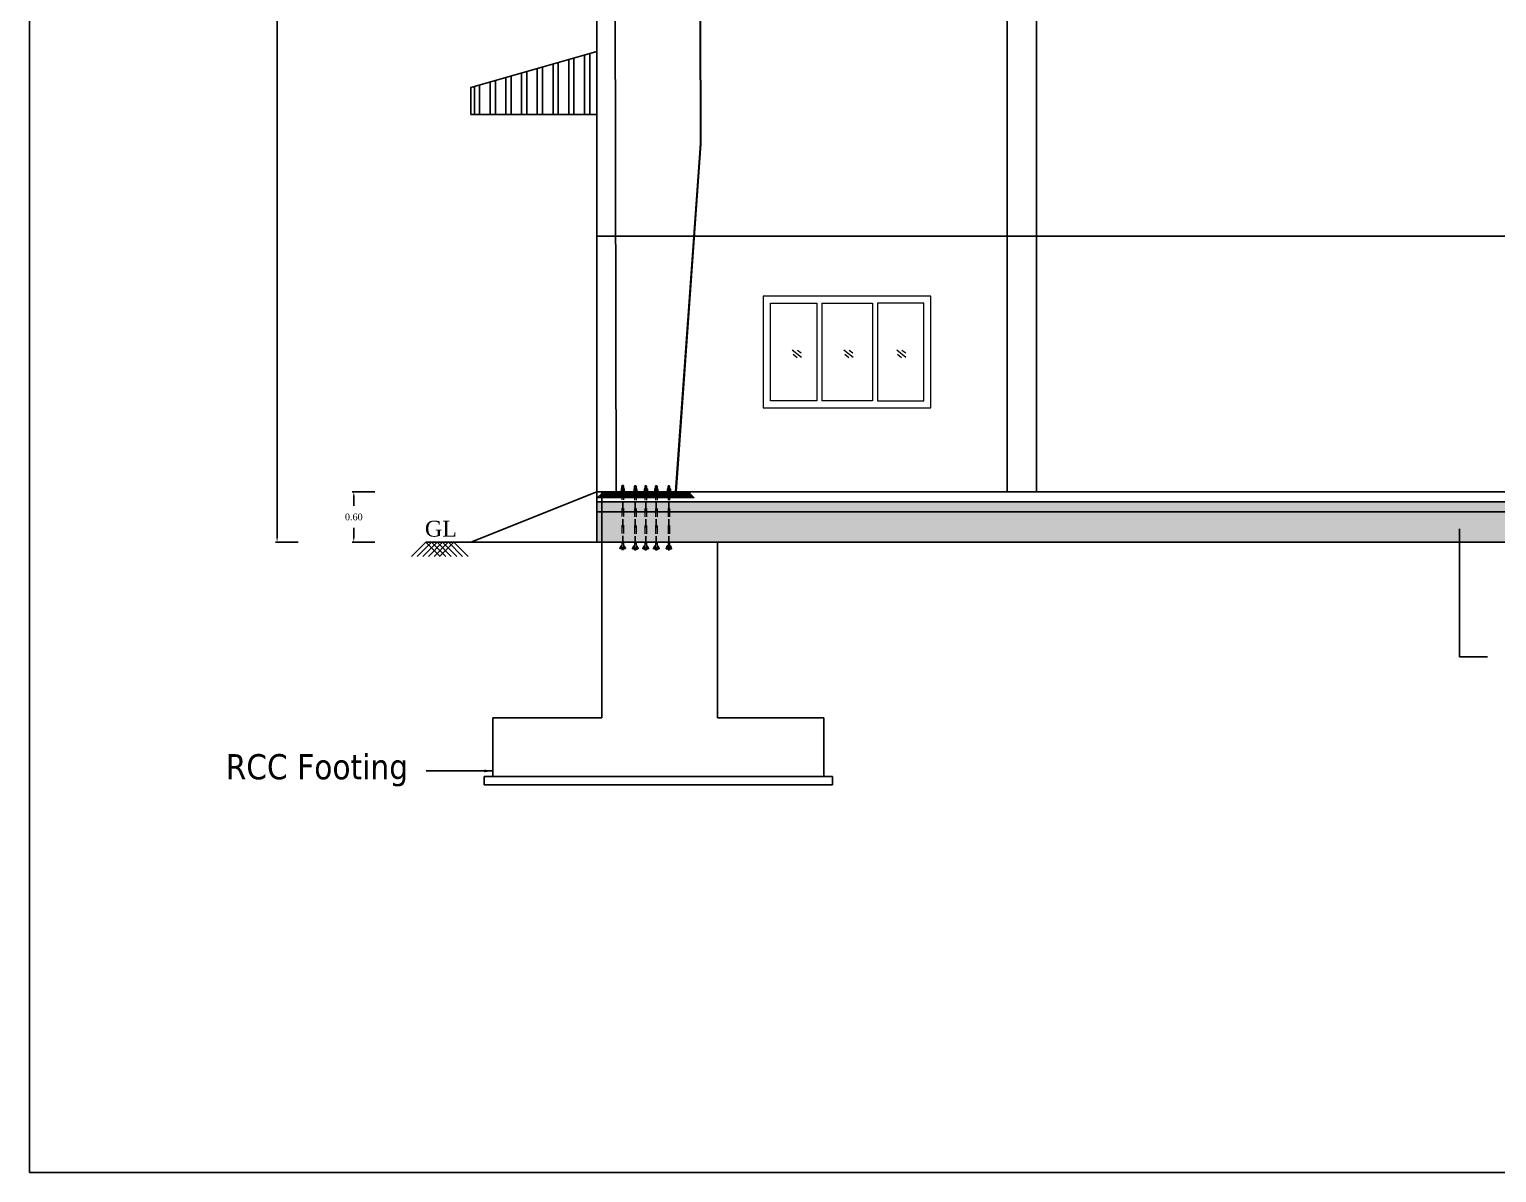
# Model space of a CAD drawing. Header units: metres. Extents: x 31037 to 31490, y -4422 to -3483.
# Drawn here: x 31162.57 to 31180.07, y -4421.54 to -4407.9 of the extents above; entities that cross this region are included whole.
import ezdxf

# ---------------------------------------------------------------- set-up
doc = ezdxf.new("R2010")
doc.units = ezdxf.units.M
doc.header["$LTSCALE"] = 30
doc.header["$MEASUREMENT"] = 0
doc.header["$PDMODE"] = 34
for name, pattern in [('CENTER', [2, 1.25, -0.25, 0.25, -0.25]), ('DASHDOT', [1, 0.5, -0.25, 0, -0.25]), ('HIDDEN', [0.375, 0.25, -0.125])]:
    doc.linetypes.add(name, pattern=pattern)
doc.layers.get('0').update_dxf_attribs({"color": 30, "lineweight": 40})
for name, color, linetype in [('3CON', 3, 'Continuous'), ('BLK_1_HT_OF_BLDG', 5, 'Continuous'), ('BLK_1_PLINTH_HEIGHT', 7, 'Continuous'), ('CEN-LI', 7, 'CENTER'), ('HATCH', 252, 'Continuous'), ('JSC-15O-Gusset Plt', 4, 'Continuous'), ('JSC-15O-Stiffener Plate', 4, 'Continuous'), ('JSC-1A-Thin', 254, 'Continuous'), ('JSC-B-Main Wall', 20, 'Continuous'), ('JSC-D-Hidden', 209, 'HIDDEN'), ('JSC-G-Grid Line', 250, 'DASHDOT'), ('JSC-H-Dimension', 251, 'Continuous'), ('JSC-U-Steel', 21, 'Continuous')]:
    doc.layers.add(name, color=color, linetype=linetype)
for name, color, linetype, lineweight in [('DIM', 5, 'Continuous', 25), ('HAT', 8, 'Continuous', 18), ('JSC-13M-Arrow', 250, 'Continuous', 20), ('JSC-4D-Bolt', 240, 'Continuous', 18), ('JSC-J-Grouting', 9, 'Continuous', 20), ('JSC-K-Text 2', 7, 'Continuous', 20), ('JSC-S-Joinerys', 126, 'Continuous', 18), ('TEXT', 11, 'Continuous', 30)]:
    doc.layers.add(name, color=color, linetype=linetype, lineweight=lineweight)
doc.styles.add('DIM', font='times.ttf')
doc.styles.add('JSC-Tahoma', font='tahoma.ttf')
doc.styles.add('RAM', font='dutchi.ttf')
doc.styles.add('ROMANS', font='stylu.ttf', dxfattribs={"width": 0.75})
doc.styles.get("Standard").update_dxf_attribs({"font": 'times.ttf', "height": 0.05})
doc.dimstyles.new('Standard$0', dxfattribs={"dimtxt": 0.08, "dimasz": 0.05, "dimexe": 0.02, "dimexo": 0.05, "dimgap": 0.09, "dimtad": 0, "dimtih": 1, "dimtoh": 1, "dimzin": 0, "dimdsep": 46, "dimtxsty": 'Standard', "dimcen": 0.09, "dimclrd": 7, "dimclre": 7, "dimclrt": 7, "dimadec": 0, "dimazin": 0, "dimtfac": 1, "dimtofl": 0, "dimtmove": 0, "dimatfit": 3, "dimfxl": 0, "dimtolj": 1, "dimtzin": 0, "dimarcsym": 0})
doc.dimstyles.new('STANDARD$7', dxfattribs={"dimtxt": 0.18, "dimasz": 7, "dimexe": 0.18, "dimexo": 0.0625, "dimgap": 0.09, "dimtad": 0, "dimtih": 1, "dimtoh": 1, "dimdec": 3, "dimzin": 0, "dimdsep": 46, "dimtxsty": 'ROMANS', "dimcen": 0.09, "dimclrd": 3, "dimclrt": 2, "dimaunit": 1, "dimadec": 0, "dimazin": 0, "dimtfac": 1, "dimtdec": 3, "dimtofl": 0, "dimtmove": 2, "dimatfit": 3, "dimfxl": 0, "dimtolj": 1, "dimtzin": 0, "dimarcsym": 0})

# ---------------------------------------------------------------- blocks, each defined once
blk = doc.blocks.new('1500')
at = {"layer": 'JSC-S-Joinerys'}
for p, q in [((270, 1125, 0), (270, 75, 0)), ((326, 1125, 0), (326, 75, 0)), ((-632, 540), (-533, 621)), ((-629, 587), (-589, 617)), ((-586, 538), (-543, 572)), ((-65, 540), (33, 621)), ((-62, 587), (-23, 617)), ((-19, 538), (24, 572)), ((490, 540), (589, 621)), ((493, 587), (533, 617)), ((536, 538), (579, 572))]:
    blk.add_line(p, q, dxfattribs=at)
for points in [[(900, 0), (-900, 0), (-900, 1200), (900, 1200)], [(-328, 75), (-825, 75), (-825, 1125), (-328, 1125)]]:
    blk.add_lwpolyline(points, close=True, dxfattribs=at)
for points in [[(270, 1125), (-273, 1125), (-273, 75), (270, 75)], [(326, 75), (820, 75), (820, 1125), (326, 1125)]]:
    blk.add_lwpolyline(points, dxfattribs=at)
blk = doc.blocks.new('A$C3B5A2755')
at = {"layer": 'HATCH'}
h = blk.add_hatch(dxfattribs=at)
h.set_pattern_fill('ANSI31', color=256, scale=1.234568, style=0)
h.set_pattern_definition([(135, (210166.25586, 97573.51897), (0.10912141685, 0.10912141685), [])])
h.paths.add_polyline_path([(16, -700), (16, -705), (11, -705)])
h = blk.add_hatch(dxfattribs=at)
h.set_pattern_fill('ANSI31', color=256, scale=1.234568, style=0)
h.set_pattern_definition([(225, (210166.25586, -98991.59917), (0.10912141685, -0.10912141685), [])])
h.paths.add_polyline_path([(16, -718), (16, -713), (11, -713)])
h = blk.add_hatch(dxfattribs=at)
h.set_pattern_fill('ANSI31', color=256, scale=1.234568, style=0)
h.set_pattern_definition([(45, (-210114.404, 97573.51897), (-0.10912141685, 0.10912141685), [])])
h.paths.add_polyline_path([(36, -700), (36, -705), (41, -705)])
h = blk.add_hatch(dxfattribs=at)
h.set_pattern_fill('ANSI31', color=256, scale=1.234568, style=0)
h.set_pattern_definition([(315, (-210114.404, -98991.59917), (-0.10912141685, -0.10912141685), [])])
h.paths.add_polyline_path([(36, -718), (36, -713), (41, -713)])
for p, q in [((16, -700), (11, -705)), ((16, -718), (11, -713)), ((36, -700), (41, -705)), ((36, -718), (41, -713))]:
    blk.add_line(p, q, dxfattribs=at)
at = {"layer": 'JSC-15O-Stiffener Plate', "linetype": 'HIDDEN'}
for p, q in [((7, -677), (-5, -705)), ((7, -677), (16, -677)), ((16, -705), (36, -705)), ((16, -713), (36, -713)), ((45, -677), (36, -677)), ((45, -677), (57, -705))]:
    blk.add_line(p, q, dxfattribs=at)
for points in [[(16, -713), (-9, -713), (-9, -705), (16, -705)], [(36, -705), (61, -705), (61, -713), (36, -713)]]:
    blk.add_lwpolyline(points, dxfattribs=at)
at = {"layer": 'JSC-4D-Bolt'}
for p, q in [((6, 36), (6, 6)), ((26, 39), (11, 39)), ((26, 23), (11, 23)), ((26, 23), (11, 23)), ((26, 3), (11, 3)), ((18, 73), (16, 72)), ((16, 72), (36, 72)), ((16, 72), (16, 0)), ((34, 73), (18, 73)), ((26, 39), (41, 39)), ((26, 23), (41, 23)), ((26, 23), (41, 23)), ((26, 23), (41, 23)), ((26, 3), (41, 3)), ((26, 3), (41, 3)), ((36, 72), (34, 73)), ((36, 72), (36, 0)), ((36, 39), (36, 23)), ((36, 23), (36, 3)), ((46, 36), (46, 6))]:
    blk.add_line(p, q, dxfattribs=at)
at = {"layer": 'JSC-4D-Bolt', "linetype": 'HIDDEN'}
for p, q in [((16, 0), (16, -725)), ((36, 0), (36, -725)), ((16, -725), (36, -725))]:
    blk.add_line(p, q, dxfattribs=at)
at = {"layer": 'JSC-4D-Bolt'}
blk.add_lwpolyline([(0, 3), (52, 3), (52, 0), (0, 0)], close=True, dxfattribs=at)
for centre, radius, start, end in [((11, 33), 5.93, 33.6264, 146.3736), ((11, 29), 5.93, 213.6264, 326.3736), ((11, 17), 5.93, 33.6264, 146.3736), ((11, 9), 5.93, 213.6264, 326.3736), ((26, 19), 19.8, 60, 120), ((26, 43), 19.8, 240, 300), ((26, 3), 19.8, 60, 120), ((26, 23), 19.8, 240, 300), ((41, 33), 5.93, 33.6264, 146.3736), ((41, 29), 5.93, 213.6264, 326.3736), ((41, 17), 5.93, 33.6264, 146.3736), ((41, 9), 5.93, 213.6264, 326.3736)]:
    blk.add_arc(centre, radius, start, end, dxfattribs=at)
at = {"layer": 'JSC-D-Hidden'}
for p, q in [((17, 72), (17, -55)), ((35, 72), (35, -55)), ((16, -55), (36, -55))]:
    blk.add_line(p, q, dxfattribs=at)
at = {"layer": 'JSC-G-Grid Line'}
blk.add_line((26, 75), (26, -725), dxfattribs=at)
blk = doc.blocks.new('*D101')
at = {"layer": 'BLK_1_HT_OF_BLDG', "color": 5, "lineweight": -2}
for p, q in [((31165.777, -4398.418), (31165.507, -4398.418)), ((31165.527, -4398.468), (31165.527, -4406.087)), ((31165.527, -4413.968), (31165.527, -4406.349)), ((31165.777, -4414.018), (31165.507, -4414.018))]:
    blk.add_line(p, q, dxfattribs=at)
at = {"layer": 'BLK_1_HT_OF_BLDG', "color": 5, "lineweight": 30}
for points in [[(31165.519, -4398.468), (31165.536, -4398.468), (31165.527, -4398.418)], [(31165.519, -4413.968), (31165.536, -4413.968), (31165.527, -4414.018)]]:
    blk.add_solid(points, dxfattribs=at)
at = {"layer": 'Defpoints', "color": 0, "lineweight": 30}
for p in [(31195.409, -4398.418), (31165.527, -4414.018), (31195.409, -4414.018)]:
    blk.add_point(p, dxfattribs=at)
at = {"layer": 'BLK_1_HT_OF_BLDG', "color": 5, "lineweight": 0, "insert": (31165.527, -4406.218), "char_height": 0.08, "attachment_point": 5}
blk.add_mtext('\\A1;15.60', dxfattribs=at)
blk = doc.blocks.new('*D102')
at = {"layer": 'BLK_1_PLINTH_HEIGHT', "color": 7, "lineweight": -2}
for p, q in [((31166.692, -4413.418), (31166.422, -4413.418)), ((31166.442, -4413.468), (31166.442, -4413.587)), ((31166.442, -4413.968), (31166.442, -4413.849)), ((31166.692, -4414.018), (31166.422, -4414.018))]:
    blk.add_line(p, q, dxfattribs=at)
at = {"layer": 'BLK_1_PLINTH_HEIGHT', "color": 7, "lineweight": 30}
for points in [[(31166.433, -4413.468), (31166.45, -4413.468), (31166.442, -4413.418)], [(31166.433, -4413.968), (31166.45, -4413.968), (31166.442, -4414.018)]]:
    blk.add_solid(points, dxfattribs=at)
at = {"layer": 'Defpoints', "color": 0, "lineweight": 30}
for p in [(31166.442, -4413.418), (31173.597, -4413.418), (31173.597, -4414.018)]:
    blk.add_point(p, dxfattribs=at)
at = {"layer": 'BLK_1_PLINTH_HEIGHT', "color": 7, "lineweight": 0, "insert": (31166.442, -4413.718), "char_height": 0.08, "attachment_point": 5}
blk.add_mtext('\\A1;0.60', dxfattribs=at)

msp = doc.modelspace()

# ---------------------------------------------------------------- hatches: boundary and pattern name
at = {"layer": 'HAT', "lineweight": 25, "ltscale": 0.01}
h = msp.add_hatch(dxfattribs=at)
h.set_pattern_fill('ANSI32', color=0, scale=0.499991, angle=45)
h.set_pattern_definition([(90, (15849.95461, -472.28354), (-0.1874967867, 0), []), (90, (15850.01711, -472.22104), (-0.1874967867, 0), [])])
h.paths.add_polyline_path([(31169.33861, -4408.91783), (31169.33861, -4408.16784), (31167.83861, -4408.59533), (31167.83861, -4408.91783)])
at = {"layer": 'HAT', "lineweight": 25}
h = msp.add_hatch(dxfattribs=at)
h.set_pattern_fill('AR-CONC,_O', color=0, scale=0.05)
h.set_pattern_definition([(50, (13597.27903, 975.42864), (0.3586300913, -0.0313760675), [0.0375, -0.4125]), (355, (13597.27903, 975.42864), (-0.069375667, 0.376096067), [0.03, -0.33]), (100.4514, (13597.30892, 975.42602), (0.289254691, 0.344719771), [0.031870095, -0.350571056]), (46.1842, (13597.27903, 975.52864), (0.533620524, -0.082759507), [0.05625, -0.61875]), (96.6356, (13597.3235, 975.52174), (0.467331353, 0.487058935), [0.047805144, -0.5258565]), (351.1842, (13597.27903, 975.52864), (0.467330973, 0.4870593), [0.045, -0.495]), (21, (13597.32903, 975.50364), (0.298453526, -0.2013094453), [0.0375, -0.4125]), (326, (13597.32903, 975.50364), (0.121657666, 0.3625750225), [0.03, -0.33]), (71.4514, (13597.3539, 975.48686), (0.420111314, 0.1612652484), [0.031870095, -0.350571056]), (37.5, (13597.27903, 975.42864), (0.0060799277, 0.1664469269), [0, -0.326, 0, -0.335, 0, -0.33125]), (7.5, (13597.27903, 975.42864), (0.1315347687, 0.197205856), [0, -0.191, 0, -0.3185, 0, -0.12625]), (327.5, (13597.16753, 975.42864), (0.2669112181, -0.0112774359), [0, -0.125, 0, -0.39, 0, -0.5175]), (317.5, (13597.11753, 975.42864), (0.2915930847, 0.0500524912), [0, -0.1625, 0, -0.259, 0, -0.3675])])
h.paths.add_polyline_path([(31169.33861, -4413.53783), (31169.33861, -4413.65783), (31195.39478, -4413.65783), (31195.39478, -4413.53783)])
h = msp.add_hatch(dxfattribs=at)
h.set_pattern_fill('AR-SAND', color=0, scale=0.09)
h.set_pattern_definition([(37.5, (13597.27903, 975.42864), (-0.0056694022, 0.1734141392), [0, -0.1368, 0, -0.153, 0, -0.14625]), (7.5, (13597.27903, 975.42864), (0.1592799035, 0.253993146), [0, -0.0738, 0, -0.1233, 0, -0.04725]), (327.5, (13597.16833, 975.42864), (0.2802727676, 0.0005093148), [0, -0.045, 0, -0.162, 0, -0.2115]), (317.5, (13597.16833, 975.42864), (0.2705513944, 0.078990801), [0, -0.0225, 0, -0.1062, 0, -0.1215])])
h.paths.add_polyline_path([(31169.33861, -4413.65783), (31169.33861, -4414.01783), (31195.44256, -4414.01783), (31195.44256, -4413.65783)])
at = {"layer": 'JSC-H-Dimension', "lineweight": 25}
h = msp.add_hatch(dxfattribs=at)
h.set_pattern_fill('DOTS', color=0, scale=0.23862)
h.set_pattern_definition([(180, (39574.731597, -2414.449082), (-0.007456884077, 0.014913768153), [0, -0.014913768153])])
h.paths.add_polyline_path([(31169.39813, -4413.43783), (31169.37812, -4413.48784), (31170.49812, -4413.48783), (31170.44812, -4413.43783)])
h = msp.add_hatch(dxfattribs=at)
h.set_pattern_fill('ANSI31', color=0, scale=0.025)
h.set_pattern_definition([(135, (34079.5821155, -6423.595902), (0.0022097086912, 0.0022097086912), [])])
edge = h.paths.add_edge_path()
edge.add_line((31170.44812, -4413.43783), (31170.44812, -4413.41783))
edge.add_line((31170.44812, -4413.41783), (31169.39813, -4413.41783))
edge.add_line((31169.39813, -4413.41783), (31169.39813, -4413.43783))
edge.add_line((31169.39813, -4413.43783), (31170.44703, -4413.43783))

# ---------------------------------------------------------------- linework, layer by layer
at = {"color": 0, "lineweight": 25}
for p, q in [((31169.33861, -4414.01783), (31169.33861, -4400.41783)), ((31174.58361, -4413.41783), (31174.58361, -4400.9614)), ((31174.23361, -4413.41783), (31174.23361, -4400.99547)), ((31169.33861, -4410.36783), (31171.11922, -4410.36783)), ((31171.11922, -4410.36783), (31182.40861, -4410.36783)), ((31169.33861, -4413.41783), (31293.77873, -4413.41783)), ((31169.33861, -4413.53783), (31222.97861, -4413.53783)), ((31169.33861, -4413.65783), (31222.97861, -4413.65783)), ((31298.65861, -4414.01783), (31167.30076, -4414.01783))]:
    msp.add_line(p, q, dxfattribs=at)
for points in [[(31169.33861, -4408.91783), (31167.83861, -4408.91783), (31167.83861, -4408.59533), (31169.33861, -4408.16784), (31169.33861, -4408.91783)], [(31169.33861, -4413.41783), (31167.83861, -4414.01783)]]:
    msp.add_lwpolyline(points, dxfattribs=at)
at = {"layer": 'CEN-LI', "color": 0, "linetype": 'Continuous', "lineweight": 25}
for p, q in [((31167.30118, -4414.0174), (31167.13163, -4414.18845)), ((31167.36793, -4414.0174), (31167.19838, -4414.18845)), ((31167.43469, -4414.0174), (31167.26514, -4414.18845)), ((31167.47073, -4414.18845), (31167.30118, -4414.0174)), ((31167.50144, -4414.0174), (31167.33189, -4414.18845)), ((31167.53748, -4414.18845), (31167.36793, -4414.0174)), ((31167.56819, -4414.0174), (31167.39864, -4414.18845)), ((31167.60424, -4414.18845), (31167.43469, -4414.0174)), ((31167.63494, -4414.0174), (31167.46539, -4414.18845)), ((31167.67099, -4414.18845), (31167.50144, -4414.0174)), ((31167.73896, -4414.18888), (31167.56941, -4414.01783)), ((31167.80571, -4414.18888), (31167.63616, -4414.01783))]:
    msp.add_line(p, q, dxfattribs=at)
at = {"layer": 'DIM', "color": 0, "lineweight": 25}
msp.add_line((31169.33861, -4414.01783), (31293.77861, -4414.01783), dxfattribs=at)
msp.add_lwpolyline([(31162.57356, -4421.53702), (31162.57356, -4368.60832), (31313.93304, -4368.60832), (31313.93304, -4421.53702)], close=True, dxfattribs=at)
at = {"layer": 'JSC-15O-Gusset Plt', "color": 0, "lineweight": 25, "elevation": -0.00012}
msp.add_lwpolyline([(31169.39813, -4413.41783), (31170.44812, -4413.41783), (31170.44812, -4413.43783), (31169.39813, -4413.43783)], close=True, dxfattribs=at)
at = {"layer": 'JSC-1A-Thin', "color": 0, "lineweight": 25}
msp.add_line((31169.56861, -4413.41783, -0.00011), (31169.54901, -4401.64339, -0.00025), dxfattribs=at)
for points, elevation in [([(31170.575, -4409.26846), (31170.5554, -4401.64339)], -0.00013), ([(31170.575, -4409.26846), (31170.27955, -4413.41747)], -0.00012)]:
    msp.add_lwpolyline(points, dxfattribs=dict(at, elevation=elevation))
at = {"layer": 'JSC-D-Hidden', "color": 0, "lineweight": 25, "extrusion": (1, 5.56821e-07, 0)}
msp.add_line((31169.39813, -4413.41778, -0.00012), (31169.39813, -4416.11197, -0.00036), dxfattribs=at)
at = {"layer": 'JSC-D-Hidden', "color": 0, "lineweight": 25, "extrusion": (1, 9.30389e-08, 0)}
msp.add_line((31170.77813, -4414.01778, 0.00048), (31170.77813, -4416.11198, -0.00015), dxfattribs=at)
at = {"layer": 'JSC-D-Hidden', "color": 0, "lineweight": 25}
for p, q in [((31167.99813, -4416.81197, -0.00043), (31167.99813, -4416.91197, -0.00043)), ((31172.14813, -4416.81198, -0.00013), (31172.14813, -4416.91198, -0.00032))]:
    msp.add_line(p, q, dxfattribs=at)
at = {"layer": 'JSC-D-Hidden', "color": 0, "lineweight": 25, "extrusion": (3.582e-13, -1, 0), "elevation": 4416.11197}
msp.add_lwpolyline([(31169.39813, -0.00048), (31168.09813, -0.00043)], dxfattribs=at)
at = {"layer": 'JSC-D-Hidden', "color": 0, "lineweight": 25}
for points, elevation in [([(31168.09813, -4416.11197), (31168.09813, -4416.81197)], -0.00043), ([(31172.04813, -4416.11198), (31172.04813, -4416.81198)], -0.00013)]:
    msp.add_lwpolyline(points, dxfattribs=dict(at, elevation=elevation))
at = {"layer": 'JSC-D-Hidden', "color": 0, "lineweight": 25, "extrusion": (3.2689e-07, 1, 0), "elevation": -4416.10179}
msp.add_lwpolyline([(-31170.77958, -0.00032), (-31172.04958, -0.00013)], dxfattribs=at)
at = {"layer": 'JSC-D-Hidden', "color": 0, "lineweight": 25, "extrusion": (-2.12314e-06, -1, 0), "elevation": 4416.7458}
msp.add_lwpolyline([(31172.15751, -0.00013), (31168.00751, -0.00043)], dxfattribs=at)
at = {"layer": 'JSC-D-Hidden', "color": 0, "lineweight": 25, "extrusion": (-2.12157e-06, -1, 0), "elevation": 4416.84584}
msp.add_lwpolyline([(31172.1575, -0.00032), (31168.0075, -0.00043)], dxfattribs=at)
at = {"layer": 'JSC-J-Grouting', "color": 0, "lineweight": 25, "elevation": -0.00012}
msp.add_lwpolyline([(31169.34813, -4413.48783), (31169.39813, -4413.43783), (31170.44812, -4413.43783), (31170.49812, -4413.48783), (31169.34813, -4413.48783)], dxfattribs=at)
at = {"layer": 'JSC-U-Steel', "color": 0, "lineweight": 25, "elevation": -0.00012}
for points in [[(31170.581, -4409.26846), (31170.5614, -4401.64339)], [(31170.581, -4409.26846), (31170.28454, -4413.41783)]]:
    msp.add_lwpolyline(points, dxfattribs=at)

# ---------------------------------------------------------------- block references
at = {"layer": 'JSC-B-Main Wall', "color": 0, "lineweight": 25, "xscale": -0.0011111111089122, "yscale": 0.0011111111125501, "zscale": 0.0011111111117591}
msp.add_blockref('1500', (31172.32309, -4412.41783, -0.00037), dxfattribs=at)
at = {"layer": 'JSC-H-Dimension', "color": 0, "lineweight": 25, "xscale": 0.000954481161898, "yscale": 0.000954481161898, "zscale": 0.000954481161898}
for p in [(31169.62338, -4413.4142, -0.00024), (31169.77338, -4413.41783, -0.00024), (31169.89838, -4413.41783, -0.00024), (31170.02338, -4413.41783, -0.00024), (31170.17338, -4413.41783, -0.00024)]:
    msp.add_blockref('A$C3B5A2755', p, dxfattribs=at)

# ---------------------------------------------------------------- texts
at = {"layer": 'JSC-K-Text 2', "color": 0, "lineweight": 25, "style": 'JSC-Tahoma'}
msp.add_text('RCC Footing', height=0.3, dxfattribs=at).set_placement((31164.91426, -4416.84627, -0.00056))
at = {"layer": 'TEXT', "color": 0, "linetype": 'ByBlock', "lineweight": 25, "style": 'RAM'}
msp.add_text('GL', height=0.18948, dxfattribs=at).set_placement((31167.29, -4413.95278))

# ---------------------------------------------------------------- dimensions: what is measured, and where the dimension line sits
at = {"layer": 'BLK_1_HT_OF_BLDG', "color": 5, "lineweight": 0}
dim = msp.add_linear_dim(base=(31165.52744, -4414.01783), p1=(31195.40861, -4398.41783), p2=(31195.40861, -4414.01783), angle=90, dimstyle='Standard$0', override={"dimclrd": 5, "dimclre": 5, "dimclrt": 5, "dimfxl": 0.25, "dimfxlon": 1, "dimarcsym": 2}, dxfattribs=at)
dim.commit()
dim.dimension.update_dxf_attribs({"geometry": '*D101', "text_midpoint": (31165.52744, -4406.21783)})
at = {"layer": 'BLK_1_PLINTH_HEIGHT', "color": 7, "lineweight": 0}
dim = msp.add_linear_dim(base=(31166.44151, -4413.41783), p1=(31173.59659, -4414.01783), p2=(31173.59659, -4413.41783), angle=90, dimstyle='Standard$0', override={"dimfxl": 0.25, "dimfxlon": 1, "dimarcsym": 2}, dxfattribs=at)
dim.commit()
dim.dimension.update_dxf_attribs({"geometry": '*D102', "text_midpoint": (31166.44151, -4413.71783)})

# ---------------------------------------------------------------- leaders
at = {"layer": '3CON', "color": 0, "lineweight": 25, "ltscale": 30}
msp.add_leader([(31179.62584, -4413.86032), (31179.62584, -4415.38726), (31179.9609, -4415.38726)], dimstyle='STANDARD$7', override={"dimasz": 0.05, "dimexe": 0.09375, "dimtih": 0, "dimtoh": 0, "dimdec": 2, "dimpost": '\\X', "dimtxsty": 'DIM', "dimcen": 0.15625, "dimclrd": 4, "dimclre": 4, "dimtdec": 2, "dimtix": 1}, dxfattribs=at)
at = {"layer": 'JSC-13M-Arrow', "color": 0, "lineweight": 25}
msp.add_leader([(31168.09813, -4416.74684, -0.00015), (31167.30541, -4416.74684, -0.00015)], dimstyle='STANDARD$7', override={"dimscale": 2, "dimasz": 0.05, "dimexe": 0.09375, "dimtih": 0, "dimtoh": 0, "dimdec": 2, "dimpost": '\\X', "dimtxsty": 'DIM', "dimcen": 0.15625, "dimclrd": 4, "dimclre": 4, "dimtdec": 2, "dimtix": 1}, dxfattribs=at)

doc.saveas('drawing.dxf')
